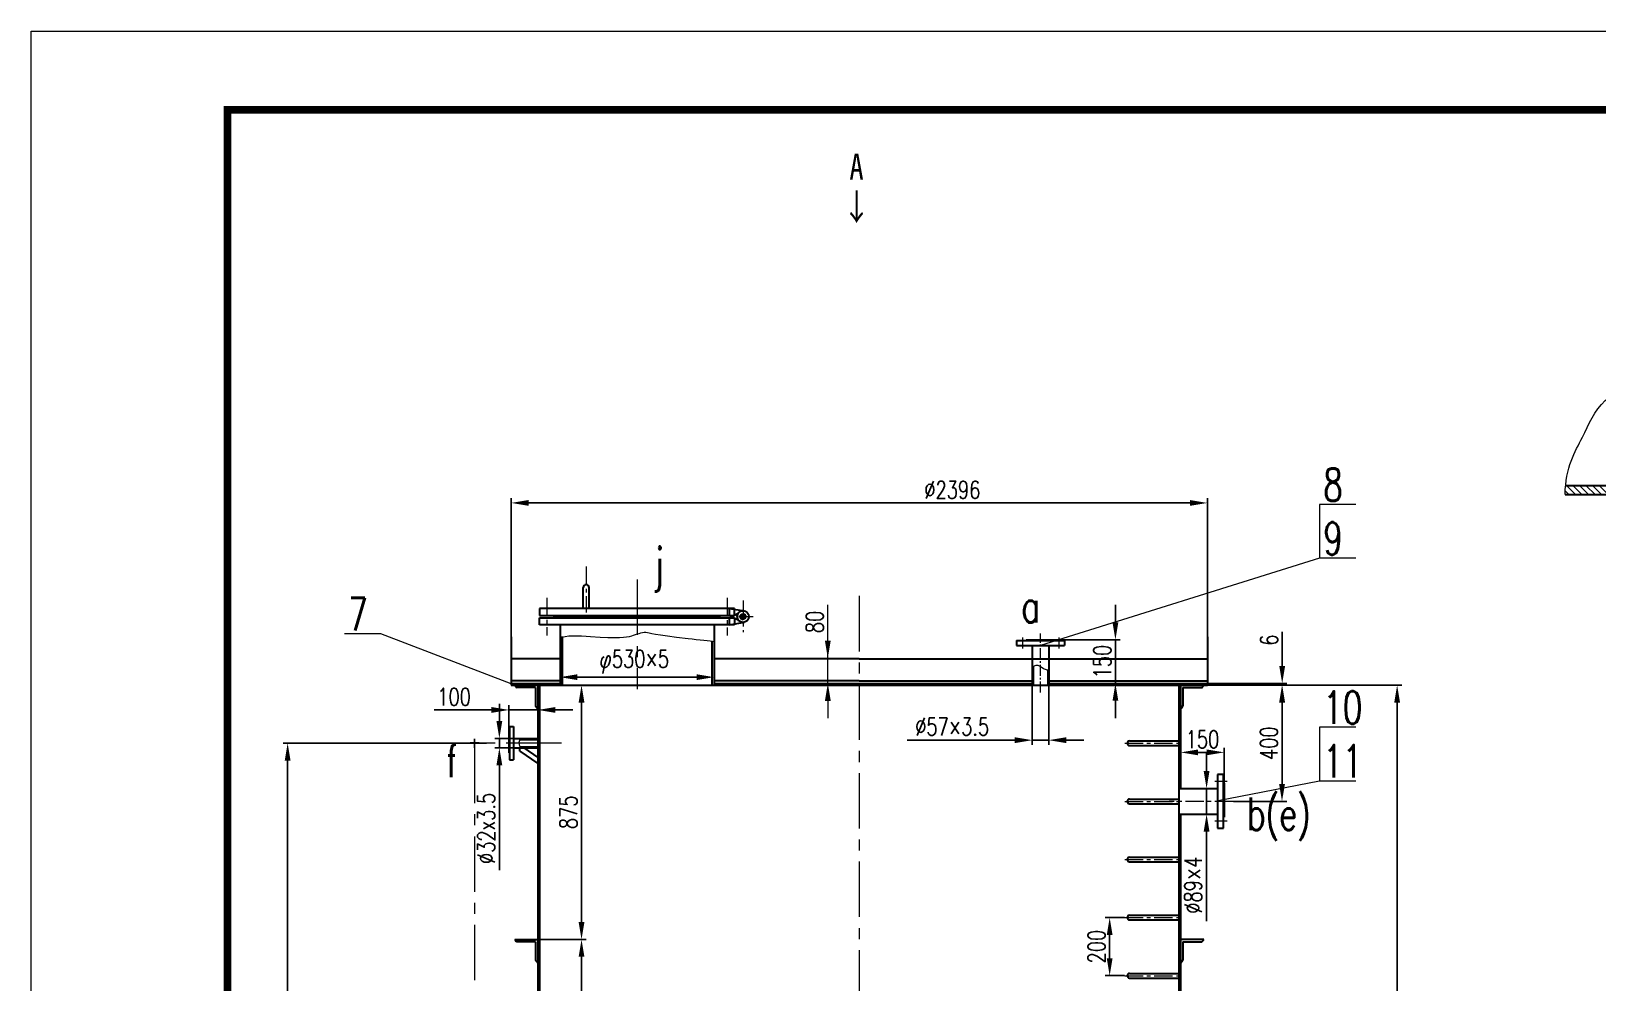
# Model space of a CAD drawing. Header units: millimetres. Extents: x 109 to 8128, y -42247 to -15872.
# Drawn here: x 109 to 2804, y -17509 to -15872 of the extents above; entities that cross this region are included whole.
import ezdxf
from ezdxf.enums import TextEntityAlignment as Align

# ---------------------------------------------------------------- set-up
doc = ezdxf.new("R2010")
doc.units = ezdxf.units.MM
for name, pattern in [('ACAD_ISO10W100', [18.7, 12, -3, 0.7, -3]), ('CENTER', [50.8, 31.75, -6.35, 6.35, -6.35]), ('CENTER2', [28.575, 19.05, -3.175, 3.175, -3.175])]:
    doc.linetypes.add(name, pattern=pattern)
for name, color, linetype, lineweight in [('1(CZ粗线)', 60, 'Continuous', 30), ('3中心线层', 1, 'CENTER', 9), ('5剖面线层', 2, 'Continuous', 9), ('7标注层', 4, 'Continuous', 9), ('中心线', 1, 'ACAD_ISO10W100', 18), ('剖面线', 2, 'Continuous', 9), ('尺寸线', 1, 'Continuous', 9), ('文字', 6, 'Continuous', 13), ('标题栏', 1, 'Continuous', 30), ('轮廓线', 7, 'Continuous', 50)]:
    doc.layers.add(name, color=color, linetype=linetype, lineweight=lineweight)
doc.layers.add('HT', color=7, linetype='Continuous')
doc.styles.add('HZ', font='simplex.shx', dxfattribs={"width": 0.75, "bigfont": 'gbhzfs.shx'})
doc.styles.add('样式 1', font='SimSun.ttf', dxfattribs={"width": 0.8, "height": 40})
doc.dimstyles.new('12B', dxfattribs={"dimtxt": 30, "dimasz": 30, "dimexe": 8, "dimexo": 0, "dimgap": 7.5, "dimtad": 1, "dimdec": 0, "dimlfac": 2, "dimtxsty": 'HZ', "dimcen": 2.5, "dimclrt": 256, "dimadec": 0, "dimazin": 0, "dimtfac": 1, "dimtdec": 0, "dimtmove": 0, "dimatfit": 3, "dimfxl": 0, "dimarcsym": 0})

# ---------------------------------------------------------------- blocks, each defined once
blk = doc.blocks.new('*D34')
at = {"layer": '7标注层', "color": 0, "lineweight": -2}
for p, q in [((930.6, -17080.9), (930.6, -17031.8)), ((980.6, -17069.6), (980.6, -17031.8)), ((900.6, -17039.8), (802, -17039.8)), ((980.6, -17039.8), (930.6, -17039.8)), ((1010.6, -17039.8), (1040.6, -17039.8))]:
    blk.add_line(p, q, dxfattribs=at)
at = {"layer": '7标注层', "color": 0}
for points in [[(900.6, -17034.8), (900.6, -17044.8), (930.6, -17039.8)], [(1010.6, -17034.8), (1010.6, -17044.8), (980.6, -17039.8)]]:
    blk.add_solid(points, dxfattribs=at)
at = {"layer": 'Defpoints', "color": 0}
for p in [(980.6, -17039.8), (930.6, -17080.9), (980.6, -17069.6)]:
    blk.add_point(p, dxfattribs=at)
at = {"layer": '7标注层', "insert": (836.3, -17017.3), "char_height": 30, "attachment_point": 5, "style": 'HZ'}
blk.add_mtext('100', dxfattribs=at)
blk = doc.blocks.new('*D35')
at = {"layer": '7标注层', "color": 0, "lineweight": -2}
for p, q in [((2132.6, -16997.1), (2467.1, -16997.1)), ((2459.1, -18717.1), (2459.1, -17027.1)), ((2126.6, -18747.1), (2467.1, -18747.1))]:
    blk.add_line(p, q, dxfattribs=at)
at = {"layer": '7标注层', "color": 0}
for points in [[(2454.1, -17027.1), (2464.1, -17027.1), (2459.1, -16997.1)], [(2454.1, -18717.1), (2464.1, -18717.1), (2459.1, -18747.1)]]:
    blk.add_solid(points, dxfattribs=at)
at = {"layer": 'Defpoints', "color": 0}
for p in [(2132.6, -16997.1), (2459.1, -16997.1), (2126.6, -18747.1)]:
    blk.add_point(p, dxfattribs=at)
at = {"layer": '7标注层', "insert": (2436.6, -17872.1), "char_height": 30, "attachment_point": 5, "rotation": 90, "style": 'HZ'}
blk.add_mtext('3500', dxfattribs=at)
blk = doc.blocks.new('*D38')
at = {"layer": '7标注层', "color": 0, "lineweight": -2}
for p, q in [((1831.2, -16983.4), (1831.2, -17099.8)), ((1859.7, -16984.4), (1859.7, -17099.8)), ((1801.2, -17091.8), (1615.7, -17091.8)), ((1859.7, -17091.8), (1831.2, -17091.8)), ((1889.7, -17091.8), (1919.7, -17091.8))]:
    blk.add_line(p, q, dxfattribs=at)
at = {"layer": '7标注层', "color": 0}
for points in [[(1801.2, -17086.8), (1801.2, -17096.8), (1831.2, -17091.8)], [(1889.7, -17086.8), (1889.7, -17096.8), (1859.7, -17091.8)]]:
    blk.add_solid(points, dxfattribs=at)
at = {"layer": 'Defpoints', "color": 0}
for p in [(1831.2, -16983.4), (1859.7, -16984.4), (1859.7, -17091.8)]:
    blk.add_point(p, dxfattribs=at)
at = {"layer": '7标注层', "insert": (1693.4, -17068.5), "char_height": 30, "attachment_point": 5, "style": 'HZ'}
blk.add_mtext('{\\C6;%%c}57×3.5', dxfattribs=at)
blk = doc.blocks.new('*D45')
at = {"layer": '7标注层', "color": 0, "lineweight": -2}
for p, q in [((934.6, -16997.1), (934.6, -16675.5)), ((964.6, -16683.5), (2102.6, -16683.5)), ((2132.6, -16997.1), (2132.6, -16675.5))]:
    blk.add_line(p, q, dxfattribs=at)
at = {"layer": '7标注层', "color": 0}
for points in [[(964.6, -16678.5), (964.6, -16688.5), (934.6, -16683.5)], [(2102.6, -16678.5), (2102.6, -16688.5), (2132.6, -16683.5)]]:
    blk.add_solid(points, dxfattribs=at)
at = {"layer": 'Defpoints', "color": 0}
for p in [(2132.6, -16683.5), (934.6, -16997.1), (2132.6, -16997.1)]:
    blk.add_point(p, dxfattribs=at)
at = {"layer": '7标注层', "insert": (1693.7, -16661), "char_height": 30, "attachment_point": 5, "style": 'HZ'}
blk.add_mtext('%%c2396', dxfattribs=at)
blk = doc.blocks.new('*D67')
at = {"layer": 'Defpoints', "color": 0}
for p in [(980.6, -17434.6), (1055.6, -17434.6), (980.6, -17872.1)]:
    blk.add_point(p, dxfattribs=at)
at = {"layer": '剖面线', "color": 0, "lineweight": -2}
for p, q in [((980.6, -17434.6), (1063.6, -17434.6)), ((1055.6, -17842.1), (1055.6, -17464.6)), ((980.6, -17872.1), (1063.6, -17872.1))]:
    blk.add_line(p, q, dxfattribs=at)
at = {"layer": '剖面线', "color": 0}
for points in [[(1050.6, -17464.6), (1060.6, -17464.6), (1055.6, -17434.6)], [(1050.6, -17842.1), (1060.6, -17842.1), (1055.6, -17872.1)]]:
    blk.add_solid(points, dxfattribs=at)
at = {"layer": '剖面线', "insert": (1033.1, -17653.4), "char_height": 30, "attachment_point": 5, "rotation": 90, "style": 'HZ'}
blk.add_mtext('875', dxfattribs=at)
blk = doc.blocks.new('*D68')
at = {"layer": 'Defpoints', "color": 0}
for p in [(983.6, -16997.1), (980.6, -17434.6), (1055.6, -17434.6)]:
    blk.add_point(p, dxfattribs=at)
at = {"layer": '剖面线', "color": 0, "lineweight": -2}
for p, q in [((983.6, -16997.1), (1063.6, -16997.1)), ((1055.6, -17027.1), (1055.6, -17404.6)), ((980.6, -17434.6), (1063.6, -17434.6))]:
    blk.add_line(p, q, dxfattribs=at)
at = {"layer": '剖面线', "color": 0}
for points in [[(1050.6, -17027.1), (1060.6, -17027.1), (1055.6, -16997.1)], [(1050.6, -17404.6), (1060.6, -17404.6), (1055.6, -17434.6)]]:
    blk.add_solid(points, dxfattribs=at)
at = {"layer": '剖面线', "insert": (1033.1, -17215.9), "char_height": 30, "attachment_point": 5, "rotation": 90, "style": 'HZ'}
blk.add_mtext('875', dxfattribs=at)
blk = doc.blocks.new('*D69')
at = {"layer": '7标注层', "color": 0, "lineweight": -2}
for p, q in [((914.2, -17059.1), (914.2, -17029.1)), ((949.7, -17089.1), (906.2, -17089.1)), ((950.8, -17105.1), (906.2, -17105.1)), ((914.2, -17089.1), (914.2, -17105.1)), ((914.2, -17135.1), (914.2, -17315.5))]:
    blk.add_line(p, q, dxfattribs=at)
at = {"layer": '7标注层', "color": 0}
for points in [[(909.2, -17059.1), (919.2, -17059.1), (914.2, -17089.1)], [(909.2, -17135.1), (919.2, -17135.1), (914.2, -17105.1)]]:
    blk.add_solid(points, dxfattribs=at)
at = {"layer": 'Defpoints', "color": 0}
for p in [(914.2, -17089.1), (949.7, -17089.1), (950.8, -17105.1)]:
    blk.add_point(p, dxfattribs=at)
at = {"layer": '7标注层', "insert": (891.7, -17243.7), "char_height": 30, "attachment_point": 5, "rotation": 90, "style": 'HZ'}
blk.add_mtext('{\\C6;%%c}32x3.5', dxfattribs=at)
blk = doc.blocks.new('*D70')
at = {"layer": 'Defpoints', "color": 0}
for p in [(549.9, -17097.1), (892, -17097.1), (892, -18697.1)]:
    blk.add_point(p, dxfattribs=at)
at = {"layer": '剖面线', "color": 0, "lineweight": -2}
for p, q in [((892, -17097.1), (541.9, -17097.1)), ((549.9, -18667.1), (549.9, -17127.1)), ((892, -18697.1), (541.9, -18697.1))]:
    blk.add_line(p, q, dxfattribs=at)
at = {"layer": '剖面线', "color": 0}
for points in [[(544.9, -17127.1), (554.9, -17127.1), (549.9, -17097.1)], [(544.9, -18667.1), (554.9, -18667.1), (549.9, -18697.1)]]:
    blk.add_solid(points, dxfattribs=at)
at = {"layer": '剖面线', "insert": (527.4, -17897.1), "char_height": 30, "attachment_point": 5, "rotation": 90, "style": 'HZ'}
blk.add_mtext('3200', dxfattribs=at)
blk = doc.blocks.new('*D74')
at = {"layer": 'Defpoints', "color": 0}
for p in [(1870.2, -16919.1), (1974.3, -16919.1), (1859.7, -16994.1)]:
    blk.add_point(p, dxfattribs=at)
at = {"layer": '剖面线', "color": 0, "lineweight": -2}
for p, q in [((1974.3, -16889.1), (1974.3, -16859.1)), ((1870.2, -16919.1), (1982.3, -16919.1)), ((1974.3, -16994.1), (1974.3, -16919.1)), ((1859.7, -16994.1), (1982.3, -16994.1)), ((1974.3, -17024.1), (1974.3, -17054.1))]:
    blk.add_line(p, q, dxfattribs=at)
at = {"layer": '剖面线', "color": 0}
for points in [[(1969.3, -16889.1), (1979.3, -16889.1), (1974.3, -16919.1)], [(1969.3, -17024.1), (1979.3, -17024.1), (1974.3, -16994.1)]]:
    blk.add_solid(points, dxfattribs=at)
at = {"layer": '剖面线', "insert": (1951.8, -16956.6), "char_height": 30, "attachment_point": 5, "rotation": 90, "style": 'HZ'}
blk.add_mtext('150', dxfattribs=at)
blk = doc.blocks.new('*D75')
at = {"layer": 'Defpoints', "color": 0}
for p in [(2086.6, -17112.8), (2161.6, -17165.6), (2086.6, -17174.9)]:
    blk.add_point(p, dxfattribs=at)
at = {"layer": '剖面线', "color": 0, "lineweight": -2}
for p, q in [((2086.6, -17174.9), (2086.6, -17104.8)), ((2131.6, -17112.8), (2116.6, -17112.8)), ((2161.6, -17165.6), (2161.6, -17104.8))]:
    blk.add_line(p, q, dxfattribs=at)
at = {"layer": '剖面线', "color": 0}
for points in [[(2116.6, -17107.8), (2116.6, -17117.8), (2086.6, -17112.8)], [(2131.6, -17107.8), (2131.6, -17117.8), (2161.6, -17112.8)]]:
    blk.add_solid(points, dxfattribs=at)
at = {"layer": '剖面线', "insert": (2124.1, -17090.3), "char_height": 30, "attachment_point": 5, "style": 'HZ'}
blk.add_mtext('150', dxfattribs=at)
blk = doc.blocks.new('*D76')
at = {"layer": 'Defpoints', "color": 0}
for p in [(2132.6, -16997.1), (2177.3, -17197.1), (2261, -17197.1)]:
    blk.add_point(p, dxfattribs=at)
at = {"layer": '剖面线', "color": 0, "lineweight": -2}
for p, q in [((2132.6, -16997.1), (2269, -16997.1)), ((2261, -17027.1), (2261, -17167.1)), ((2177.3, -17197.1), (2269, -17197.1))]:
    blk.add_line(p, q, dxfattribs=at)
at = {"layer": '剖面线', "color": 0}
for points in [[(2256, -17027.1), (2266, -17027.1), (2261, -16997.1)], [(2256, -17167.1), (2266, -17167.1), (2261, -17197.1)]]:
    blk.add_solid(points, dxfattribs=at)
at = {"layer": '剖面线', "insert": (2238.5, -17097.1), "char_height": 30, "attachment_point": 5, "rotation": 90, "style": 'HZ'}
blk.add_mtext('400', dxfattribs=at)
blk = doc.blocks.new('*D84')
at = {"layer": '7标注层', "color": 0, "lineweight": -2}
for p, q in [((2131.2, -17144.9), (2131.2, -17114.9)), ((2115.1, -17174.9), (2139.2, -17174.9)), ((2131.2, -17174.9), (2131.2, -17219.3)), ((2113.1, -17219.3), (2139.2, -17219.3)), ((2131.2, -17249.3), (2131.2, -17403.6))]:
    blk.add_line(p, q, dxfattribs=at)
at = {"layer": '7标注层', "color": 0}
for points in [[(2126.2, -17144.9), (2136.2, -17144.9), (2131.2, -17174.9)], [(2126.2, -17249.3), (2136.2, -17249.3), (2131.2, -17219.3)]]:
    blk.add_solid(points, dxfattribs=at)
at = {"layer": 'Defpoints', "color": 0}
for p in [(2115.1, -17174.9), (2113.1, -17219.3), (2131.2, -17219.3)]:
    blk.add_point(p, dxfattribs=at)
at = {"layer": '7标注层', "insert": (2107.9, -17341.4), "char_height": 30, "attachment_point": 5, "rotation": 90, "style": 'HZ'}
blk.add_mtext('%%c89×4', dxfattribs=at)
blk = doc.blocks.new('*D85')
at = {"layer": 'Defpoints', "color": 0}
for p in [(2132.6, -16994.1), (2132.6, -16997.1), (2261.3, -16997.1)]:
    blk.add_point(p, dxfattribs=at)
at = {"layer": '剖面线', "color": 0, "lineweight": -2}
for p, q in [((2261.3, -16964.1), (2261.3, -16905.2)), ((2132.6, -16994.1), (2269.3, -16994.1)), ((2132.6, -16997.1), (2269.3, -16997.1)), ((2261.3, -16997.1), (2261.3, -16994.1)), ((2261.3, -17027.1), (2261.3, -17057.1))]:
    blk.add_line(p, q, dxfattribs=at)
at = {"layer": '剖面线', "color": 0}
for points in [[(2256.3, -16964.1), (2266.3, -16964.1), (2261.3, -16994.1)], [(2256.3, -17027.1), (2266.3, -17027.1), (2261.3, -16997.1)]]:
    blk.add_solid(points, dxfattribs=at)
at = {"layer": '剖面线', "insert": (2238.8, -16919.7), "char_height": 30, "attachment_point": 5, "rotation": 90, "style": 'HZ'}
blk.add_mtext('6', dxfattribs=at)
blk = doc.blocks.new('*D86')
at = {"layer": '7标注层', "color": 0, "lineweight": -2}
for p, q in [((1018.6, -16916.3), (1018.6, -16991.4)), ((1283.6, -16921.9), (1283.6, -16991.4)), ((1048.6, -16983.4), (1253.6, -16983.4))]:
    blk.add_line(p, q, dxfattribs=at)
at = {"layer": '7标注层', "color": 0}
for points in [[(1048.6, -16978.4), (1048.6, -16988.4), (1018.6, -16983.4)], [(1253.6, -16978.4), (1253.6, -16988.4), (1283.6, -16983.4)]]:
    blk.add_solid(points, dxfattribs=at)
at = {"layer": 'Defpoints', "color": 0}
for p in [(1018.6, -16916.3), (1283.6, -16921.9), (1283.6, -16983.4)]:
    blk.add_point(p, dxfattribs=at)
at = {"layer": '7标注层', "insert": (1146.4, -16956.8), "char_height": 30, "attachment_point": 5, "style": 'HZ'}
blk.add_mtext('{\\C6;φ}530×5', dxfattribs=at)
blk = doc.blocks.new('*D89')
at = {"layer": 'Defpoints', "color": 0}
for p in [(1990.2, -17397.1), (1964.4, -17497.1), (1990.2, -17497.1)]:
    blk.add_point(p, dxfattribs=at)
at = {"layer": '剖面线', "color": 0, "lineweight": -2}
for p, q in [((1990.2, -17397.1), (1956.4, -17397.1)), ((1964.4, -17427.1), (1964.4, -17467.1)), ((1990.2, -17497.1), (1956.4, -17497.1))]:
    blk.add_line(p, q, dxfattribs=at)
at = {"layer": '剖面线', "color": 0}
for points in [[(1959.4, -17427.1), (1969.4, -17427.1), (1964.4, -17397.1)], [(1959.4, -17467.1), (1969.4, -17467.1), (1964.4, -17497.1)]]:
    blk.add_solid(points, dxfattribs=at)
at = {"layer": '剖面线', "insert": (1941.9, -17447.1), "char_height": 30, "attachment_point": 5, "rotation": 90, "style": 'HZ'}
blk.add_mtext('200', dxfattribs=at)

msp = doc.modelspace()

# ---------------------------------------------------------------- hatches: boundary and pattern name
at = {"layer": '5剖面线层'}
h = msp.add_hatch(dxfattribs=at)
h.set_pattern_fill('ANSI31', color=256, scale=2.5, angle=90, style=0)
h.set_pattern_definition([(135, (-1779.165, -21238.9335), (-5.61266, -5.61266), [])])
edge = h.paths.add_edge_path()
edge.add_line((2994.49, -16669.07), (2994.49, -16654.07))
edge.add_line((2994.49, -16654.07), (2748.95, -16654.07))
edge.add_spline(control_points=[(2748.95, -16654.07), (2748.5, -16658.83), (2748.22, -16663.82), (2748.13, -16669.07)], knot_values=[70.2467828, 70.2467828, 70.2467828, 70.2467828, 74.7178729, 74.7178729, 74.7178729, 74.7178729], degree=3, periodic=0)
edge.add_line((2748.13, -16669.07), (2994.49, -16669.07))
h.paths.add_polyline_path([(2994.49, -16669.07), (3031.99, -16669.07), (3031.99, -16654.07), (2994.49, -16654.07)])

# ---------------------------------------------------------------- linework, layer by layer
at = {"const_width": 13.5}
msp.add_lwpolyline([(446.32, -16006.83), (446.32, -21406.83), (7992.82, -21406.83), (7992.82, -16006.83)], close=True, dxfattribs=at)
at = {"layer": '1(CZ粗线)'}
for p, q in [((1058.56, -16865.14), (1058.56, -16829.14)), ((1068.56, -16865.14), (1068.56, -16829.14)), ((1318.56, -16865.14), (983.56, -16865.14)), ((983.56, -16865.14), (983.56, -16877.14)), ((1310.06, -16865.14), (1336.16, -16869.49)), ((1310.06, -16877.14), (1310.06, -16865.14)), ((1318.56, -16877.14), (1318.56, -16865.14)), ((983.56, -16877.14), (1318.56, -16877.14)), ((983.56, -16881.14), (1318.56, -16881.14)), ((983.56, -16893.14), (983.56, -16881.14)), ((1318.56, -16893.14), (983.56, -16893.14)), ((1008.56, -16877.14), (1008.56, -16879.14)), ((1008.56, -16879.14), (1293.56, -16879.14)), ((1008.56, -16881.14), (1008.56, -16879.14)), ((1008.56, -16879.14), (1293.56, -16879.14)), ((1018.56, -16893.14), (1018.56, -16997.14)), ((1283.56, -16893.14), (1283.56, -16997.14)), ((1293.56, -16877.14), (1293.56, -16879.14)), ((1293.56, -16881.14), (1293.56, -16879.14)), ((1310.06, -16881.14), (1325.31, -16873.48)), ((1310.06, -16877.14), (1325.31, -16884.8)), ((1310.06, -16893.14), (1310.06, -16881.14)), ((1310.06, -16893.14), (1336.16, -16888.8)), ((1318.56, -16881.14), (1318.56, -16893.14)), ((1329.31, -16876.69), (1333.56, -16874.23)), ((1329.31, -16881.6), (1329.31, -16876.69)), ((1329.31, -16881.6), (1333.56, -16884.05)), ((1337.81, -16876.69), (1333.56, -16874.23)), ((1337.81, -16881.6), (1333.56, -16884.05)), ((1337.81, -16881.6), (1337.81, -16876.69)), ((934.56, -16914.14), (934.56, -16997.14)), ((1022.56, -16913.46), (1022.56, -16997.14)), ((1279.56, -16921.21), (1279.56, -16997.14)), ((2132.56, -16914.14), (2132.56, -16997.14)), ((1018.56, -16951.66), (934.56, -16951.66)), ((1533.56, -16951.66), (1283.56, -16951.66)), ((1533.56, -16951.66), (2016.06, -16951.66)), ((2016.06, -16951.66), (2132.56, -16951.66)), ((1018.56, -16989.89), (934.56, -16989.89)), ((934.56, -16994.14), (1018.56, -16994.14)), ((934.56, -16997.14), (2132.56, -16997.14)), ((976.56, -17001.14), (944.18, -17001.14)), ((976.56, -17001.14), (976.56, -17032.93)), ((980.56, -16997.14), (980.56, -18689.14)), ((983.56, -16997.14), (983.56, -18747.14)), ((1533.56, -16989.89), (1283.56, -16989.89)), ((1283.56, -16994.14), (1533.56, -16994.14)), ((1533.56, -16989.89), (1831.15, -16989.89)), ((1533.56, -16994.14), (1831.15, -16994.14)), ((1859.65, -16989.89), (2132.56, -16989.89)), ((1859.65, -16994.14), (2132.56, -16994.14)), ((2083.56, -16997.14), (2083.56, -18747.14)), ((2086.56, -16997.14), (2086.56, -17174.89)), ((2090.56, -17001.14), (2122.94, -17001.14)), ((2090.56, -17001.14), (2090.56, -17032.93)), ((930.56, -17080.89), (930.56, -17113.39)), ((930.56, -17080.89), (931.56, -17080.89)), ((931.56, -17068.39), (931.56, -17125.89)), ((931.56, -17068.39), (938.56, -17068.39)), ((938.56, -17068.39), (938.56, -17125.89)), ((930.56, -17113.39), (931.56, -17113.39)), ((938.56, -17089.14), (983.56, -17089.14)), ((938.56, -17105.14), (983.56, -17105.14)), ((949.08, -17090.89), (983.56, -17090.89)), ((949.31, -17110.55), (949.31, -17105.14)), ((949.31, -17110.55), (980.56, -17131.82)), ((949.86, -17103.39), (983.56, -17103.39)), ((956.43, -17105.14), (980.56, -17121.57)), ((1998.56, -17093.14), (2083.56, -17093.14)), ((1998.56, -17101.14), (2083.56, -17101.14)), ((931.56, -17125.89), (938.56, -17125.89)), ((2150.24, -17150.89), (2150.24, -17243.39)), ((2160.53, -17150.89), (2150.24, -17150.89)), ((2160.53, -17243.39), (2160.53, -17150.89)), ((2160.53, -17165.6), (2161.56, -17165.6)), ((2161.56, -17165.6), (2161.56, -17224.1)), ((1998.56, -17193.14), (2083.56, -17193.14)), ((2083.56, -17174.89), (2150.24, -17174.89)), ((1998.56, -17201.14), (2083.56, -17201.14)), ((2083.56, -17219.39), (2150.24, -17219.39)), ((2086.56, -17219.39), (2086.56, -17294.89)), ((2086.56, -17250.14), (2086.56, -17455.14)), ((2150.24, -17243.39), (2160.53, -17243.39)), ((2160.53, -17224.1), (2161.56, -17224.1)), ((1998.56, -17293.14), (2083.56, -17293.14)), ((1998.56, -17301.14), (2083.56, -17301.14)), ((1998.56, -17393.14), (2083.56, -17393.14)), ((1998.56, -17401.14), (2083.56, -17401.14)), ((940.56, -17434.64), (980.56, -17434.64)), ((976.56, -17438.64), (944.18, -17438.64)), ((976.56, -17438.64), (976.56, -17470.43)), ((2126.56, -17434.64), (2086.56, -17434.64)), ((2090.56, -17438.64), (2090.56, -17470.43)), ((2090.56, -17438.64), (2122.94, -17438.64)), ((2086.56, -17455.14), (2086.56, -18705.14)), ((1998.56, -17493.14), (2083.56, -17493.14)), ((1998.56, -17501.14), (2083.56, -17501.14))]:
    msp.add_line(p, q, dxfattribs=at)
msp.add_lwpolyline([(2748.13, -16669.07), (3031.99, -16669.07), (3031.99, -16654.07), (2748.95, -16654.07)], dxfattribs=at)
for radius in [10, 4.25, 2.12]:
    msp.add_circle((1333.56, -16879.14), radius, dxfattribs=at)
for centre, radius, start, end in [((1063.56, -16829.14), 5, 0, 180), ((1333.56, -16879.14), 2.5, 250, 160), ((949.76, -16992.46), 10.32, 206.98627, 237.27375), ((2117.36, -16992.46), 10.32, 302.72625, 333.01373), ((984.03, -17029.83), 8.09, 202.52951, 244.57749), ((2083.08, -17029.83), 8.09, 295.42251, 337.47049), ((1998.56, -17097.14), 4, 90, 270), ((1998.56, -17197.14), 4, 90, 270), ((1998.56, -17297.14), 4, 90, 270), ((1998.56, -17397.14), 4, 90, 270), ((949.76, -17429.96), 10.32, 206.98627, 237.27375), ((2117.36, -17429.96), 10.32, 302.72625, 333.01373), ((984.03, -17467.33), 8.09, 202.52951, 244.57749), ((2083.08, -17467.33), 8.09, 295.42251, 337.47049), ((1998.56, -17497.14), 4, 90, 270)]:
    msp.add_arc(centre, radius, start, end, dxfattribs=at)
at = {"layer": '3中心线层'}
for p, q in [((1063.56, -16792.99), (1063.56, -16871.87)), ((996.06, -16846.55), (996.06, -16911.56)), ((1306.06, -16847.09), (1306.06, -16911.56)), ((1333.56, -16851.52), (1333.56, -16905.81)), ((1326.18, -16879.14), (1351.17, -16879.14)), ((1990.23, -17097.14), (2083.56, -17097.14)), ((2166.33, -17163.18), (2145.52, -17163.18)), ((1990.23, -17197.14), (2083.56, -17197.14)), ((2177.26, -17197.14), (2066.74, -17197.14)), ((2166.33, -17231.1), (2145.52, -17231.1)), ((1990.23, -17297.14), (2083.56, -17297.14)), ((1990.23, -17397.14), (2083.56, -17397.14)), ((1990.23, -17497.14), (2083.56, -17497.14))]:
    msp.add_line(p, q, dxfattribs=at)
at = {"layer": '3中心线层', "ltscale": 3}
for p, q in [((1151.06, -16815.44), (1151.06, -17004.02)), ((1533.56, -16843.68), (1533.56, -18779.24)), ((871.55, -17104.98), (871.55, -18681.7)), ((1021.36, -17097.14), (892.03, -17097.14))]:
    msp.add_line(p, q, dxfattribs=at)
at = {"layer": '5剖面线层'}
msp.add_open_spline([(2748.13, -16669.07), (2748.94, -16621.89), (2794.68, -16548.2), (2812.49, -16481.82), (2919.49, -16468.26)], degree=3, knots=[70.2467828, 70.2467828, 70.2467828, 70.2467828, 110.416331, 183.6540405, 183.6540405, 183.6540405, 183.6540405], dxfattribs=at)
at = {"layer": '7标注层'}
for p, q in [((2387.89, -16685.99), (2325.42, -16685.99)), ((2325.42, -16778.47), (1845.4, -16929.14)), ((2387.89, -16778.47), (2325.42, -16778.47)), ((710.09, -16908.72), (647.62, -16908.72)), ((2387.89, -17069.6), (2325.42, -17069.6)), ((2325.42, -17162.08), (2151.39, -17196.44)), ((2387.89, -17162.08), (2325.42, -17162.08))]:
    msp.add_line(p, q, dxfattribs=at)
at = {"layer": 'HT'}
for p, q in [((863.95, -17096.44), (879.57, -17096.44)), ((871.55, -17089.3), (871.55, -17104.98))]:
    msp.add_line(p, q, dxfattribs=at)
at = {"layer": '中心线', "color": 1, "linetype": 'CENTER2', "lineweight": 13}
for p, q in [((1814.15, -16915.14), (1814.15, -16934.14)), ((1845.4, -17009.75), (1845.4, -16907.97)), ((1876.65, -16915.14), (1876.65, -16934.14))]:
    msp.add_line(p, q, dxfattribs=at)
at = {"layer": '剖面线'}
for p, q in [((108.82, -21541.83), (108.82, -15871.83)), ((108.82, -15871.83), (8127.82, -15871.83)), ((2325.42, -16685.99), (2325.42, -16778.47)), ((1479.42, -16951.66), (1479.42, -16859.14)), ((934.68, -16994.84), (710.09, -16908.72)), ((1479.42, -16994.14), (1479.42, -16919.14)), ((1479.42, -17024.14), (1479.42, -17054.14)), ((2325.42, -17069.6), (2325.42, -17162.08))]:
    msp.add_line(p, q, dxfattribs=at)
msp.add_open_spline([(1018.56, -16916.29), (1026.45, -16910.23), (1114.14, -16916.96), (1142.6, -16914.29), (1164.18, -16902.25), (1181.84, -16911.08), (1278.84, -16921.19), (1283.56, -16921.91)], degree=3, knots=[62.444516, 62.444516, 62.444516, 62.444516, 117.820567, 255.0009916, 375.9045666, 472.0341049, 500.4131655, 500.4131655, 500.4131655, 500.4131655], dxfattribs=at)
for points in [[(1831.09, -16967.42), (1835.13, -16963.81), (1840.65, -16962.96), (1850.41, -16968.26), (1856.57, -16970.6), (1859.54, -16971.23)], [(949.69, -17089.07), (948, -17096.02), (948.38, -17099.78), (951.01, -17105.42)]]:
    msp.add_spline(points, degree=3, dxfattribs=at)
for points in [[(1474.42, -16920.65), (1484.42, -16920.65), (1479.42, -16950.65)], [(1474.42, -17024.14), (1484.42, -17024.14), (1479.42, -16994.14)]]:
    msp.add_solid(points, dxfattribs=at)
at = {"layer": '标题栏', "color": 2, "linetype": 'Continuous', "lineweight": 13}
for p, q in [((949.67, -17089.14), (936.55, -17089.14)), ((950.85, -17105.14), (936.55, -17105.14))]:
    msp.add_line(p, q, dxfattribs=at)
at = {"layer": '轮廓线', "lineweight": 30}
for p, q in [((1804.15, -16920.14), (1886.65, -16920.14)), ((1804.15, -16920.14), (1804.15, -16929.14)), ((1820.65, -16919.14), (1870.15, -16919.14)), ((1820.65, -16919.14), (1820.65, -16920.14)), ((1870.15, -16919.14), (1870.15, -16920.14)), ((1886.65, -16920.14), (1886.65, -16929.14)), ((1804.15, -16929.14), (1886.65, -16929.14)), ((1831.15, -16929.14), (1831.15, -16997.14)), ((1859.65, -16929.14), (1859.65, -16997.14)), ((1832.9, -16965.47), (1832.9, -16997.14)), ((1857.9, -16970.9), (1857.9, -16997.14))]:
    msp.add_line(p, q, dxfattribs=at)

# ---------------------------------------------------------------- texts
at = {"layer": '剖面线', "insert": (1456.92, -16888.36), "char_height": 30, "attachment_point": 5, "rotation": 90, "style": 'HZ'}
msp.add_mtext('80', dxfattribs=at)
at = {"layer": '尺寸线', "linetype": 'Continuous', "style": '样式 1', "width": 0.8}
for s, p in [('A', (1528.8, -16104.73)), ('↓', (1528.89, -16173.69))]:
    msp.add_text(s, height=45, dxfattribs=at).set_placement(p, align=Align.MIDDLE)
at = {"layer": '文字', "color": 6, "style": 'HZ', "width": 0.7}
for s, p in [('8', (2331.82, -16680.14)), ('9', (2331.82, -16772.62)), ('j', (1180, -16817.03)), ('7', (654.02, -16902.86)), ('a', (1812.42, -16889.3)), ('10', (2331.82, -17063.74)), ('f', (822.72, -17155.34)), ('11', (2331.82, -17156.23)), ('b(e)', (2200.88, -17246.62))]:
    msp.add_text(s, height=56.1, dxfattribs=at).set_placement(p)

# ---------------------------------------------------------------- dimensions: what is measured, and where the dimension line sits
at = {"layer": '7标注层'}
for base, p1, p2, text, picture, middle in [((2132.56, -16683.5), (934.56, -16997.14), (2132.56, -16997.14), '%%c<>', '*D45', (1693.72, -16683.5)), ((1283.56, -16983.4), (1018.56, -16916.29), (1283.56, -16921.91), '{\\C6;φ}<>×5', '*D86', (1146.45, -16983.4)), ((980.56, -17039.75), (930.56, -17080.89), (980.56, -17069.64), '100', '*D34', (836.27, -17039.75)), ((1859.65, -17091.81), (1831.15, -16983.4), (1859.65, -16984.42), '{\\C6;%%c}<>×3.5', '*D38', (1693.43, -17091.81))]:
    dim = msp.add_linear_dim(base=base, p1=p1, p2=p2, text=text, dimstyle='12B', dxfattribs=at)
    dim.commit()
    dim.dimension.update_dxf_attribs({"geometry": picture, "text_midpoint": middle, "dimtype": 160})
dim = msp.add_linear_dim(base=(2459.15, -16997.14), p1=(2126.56, -18747.14), p2=(2132.56, -16997.14), angle=90, dimstyle='12B', dxfattribs=at)
dim.commit()
dim.dimension.update_dxf_attribs({"geometry": '*D35', "text_midpoint": (2436.65, -17872.14)})
for base, p1, p2, angle, text, picture, middle in [((914.16, -17089.14), (950.85, -17105.14), (949.67, -17089.14), 90, '{\\C6;%%c}<>x3.5', '*D69', (914.16, -17243.74)), ((2131.19, -17219.26), (2115.07, -17174.89), (2113.12, -17219.26), 270, '%%c<>×4', '*D84', (2131.19, -17341.44))]:
    dim = msp.add_linear_dim(base=base, p1=p1, p2=p2, angle=angle, text=text, dimstyle='12B', dxfattribs=at)
    dim.commit()
    dim.dimension.update_dxf_attribs({"geometry": picture, "text_midpoint": middle, "dimtype": 160})
at = {"layer": '剖面线'}
for base, p1, p2, picture, middle in [((1974.26, -16919.14), (1859.65, -16994.14), (1870.15, -16919.14), '*D74', (1951.76, -16956.64)), ((1055.64, -17434.64), (983.56, -16997.14), (980.56, -17434.64), '*D68', (1033.14, -17215.89)), ((2261, -17197.14), (2132.56, -16997.14), (2177.26, -17197.14), '*D76', (2238.5, -17097.14)), ((549.85, -17097.14), (892.03, -18697.14), (892.03, -17097.14), '*D70', (527.35, -17897.14)), ((1964.36, -17497.14), (1990.23, -17397.14), (1990.23, -17497.14), '*D89', (1941.86, -17447.14)), ((1055.64, -17434.64), (980.56, -17872.14), (980.56, -17434.64), '*D67', (1033.14, -17653.39))]:
    dim = msp.add_linear_dim(base=base, p1=p1, p2=p2, angle=90, dimstyle='12B', dxfattribs=at)
    dim.commit()
    dim.dimension.update_dxf_attribs({"geometry": picture, "text_midpoint": middle})
dim = msp.add_linear_dim(base=(2261.35, -16997.14), p1=(2132.56, -16994.14), p2=(2132.56, -16997.14), angle=90, dimstyle='12B', dxfattribs=at)
dim.commit()
dim.dimension.update_dxf_attribs({"geometry": '*D85', "text_midpoint": (2261.35, -16919.68), "dimtype": 160})
dim = msp.add_linear_dim(base=(2086.56, -17112.81), p1=(2161.56, -17165.6), p2=(2086.56, -17174.89), dimstyle='12B', dxfattribs=at)
dim.commit()
dim.dimension.update_dxf_attribs({"geometry": '*D75', "text_midpoint": (2124.06, -17090.31)})

doc.saveas('drawing.dxf')
